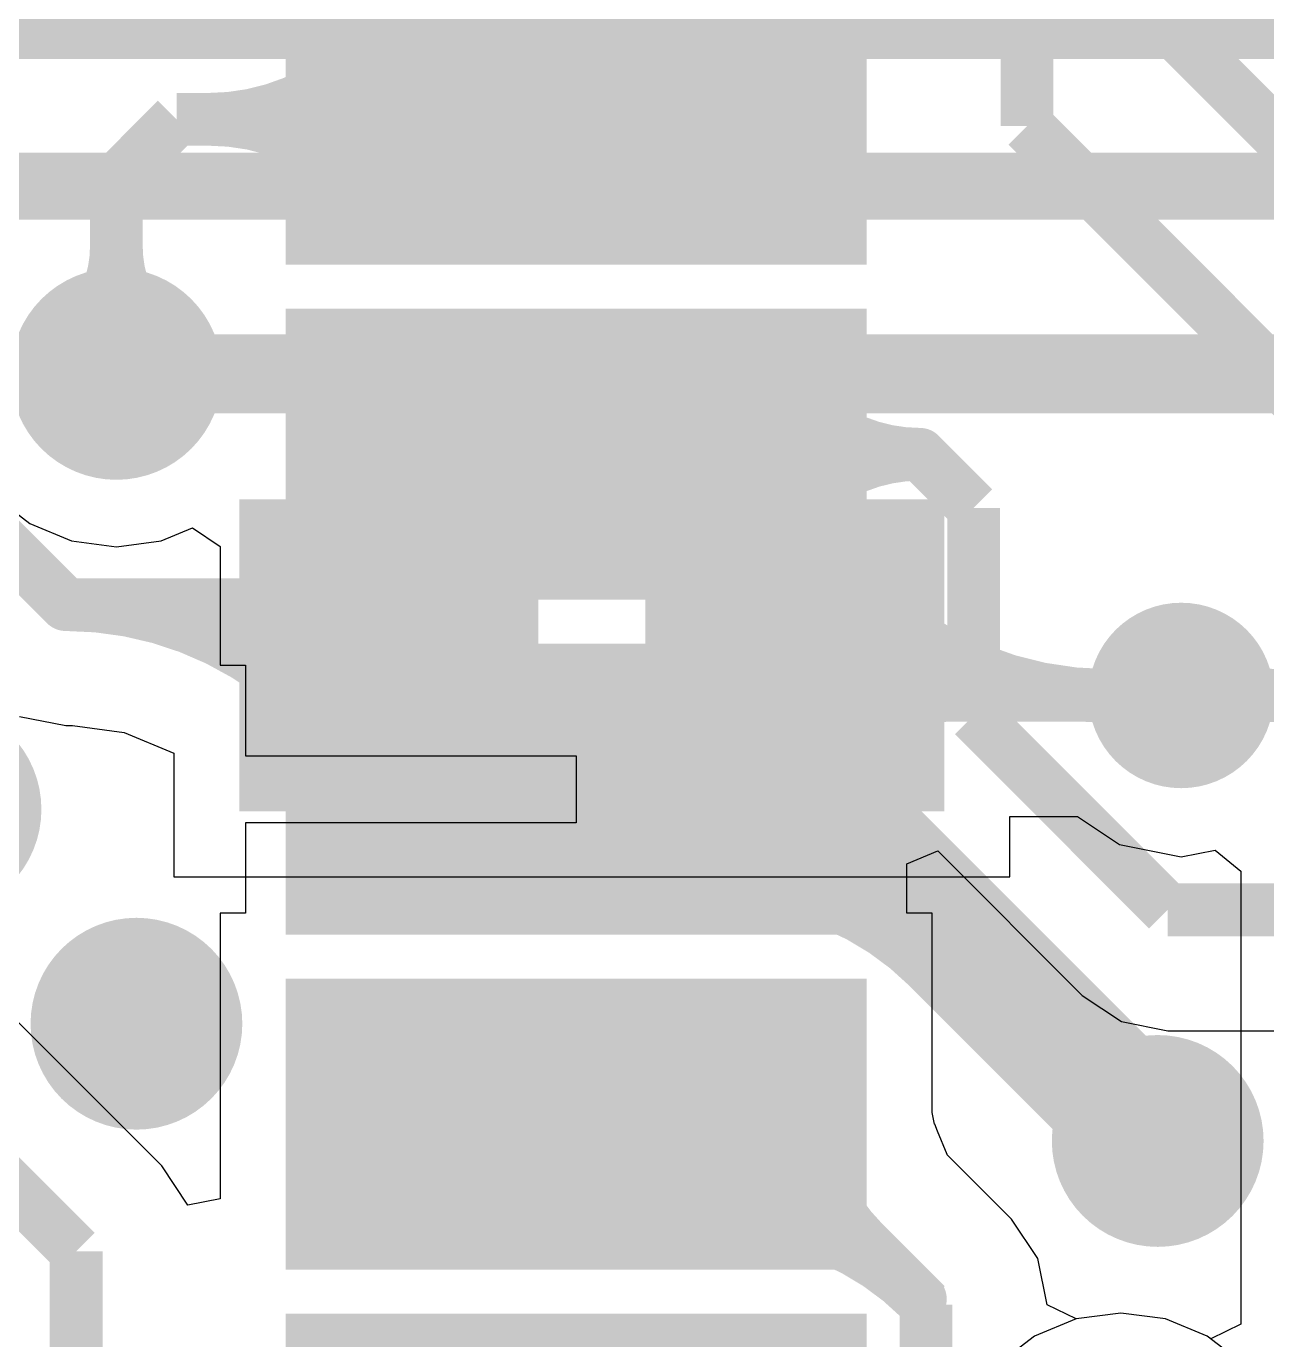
# Model space of a CAD drawing. Extents: x 56.2 to 141.8, y 48 to 96.4.
# Drawn here: x 106.465 to 111.17, y 71.954 to 76.934 of the extents above; entities that cross this region are included whole.
import ezdxf

# ---------------------------------------------------------------- set-up
doc = ezdxf.new("R2010")
doc.units = 0
doc.header["$MEASUREMENT"] = 0
for name, color, linetype in [('BOTTOMLAYER', 5, 'CONTINUOUS'), ('BOTTOMPASTE', 16, 'CONTINUOUS'), ('BOTTOMSOLDER', 6, 'CONTINUOUS'), ('MULTILAYER', 9, 'CONTINUOUS'), ('TOPLAYER', 1, 'CONTINUOUS'), ('TOPPASTE', 8, 'CONTINUOUS'), ('TOPSOLDER', 216, 'CONTINUOUS')]:
    doc.layers.add(name, color=color, linetype=linetype)

msp = doc.modelspace()

# ---------------------------------------------------------------- linework, layer by layer
at = {"layer": 'BOTTOMLAYER'}
for p, q in [((106.439421, 74.317108), (106.615001, 74.282183)), ((106.615001, 74.282183), (106.641252, 74.282183)), ((106.641252, 74.282183), (106.836815, 74.256438)), ((106.836815, 74.256438), (107.025402, 74.178323)), ((107.025402, 74.178323), (107.025402, 73.709002)), ((110.195403, 73.709002), (110.195403, 73.937785)), ((110.195403, 73.937785), (110.452296, 73.937785)), ((110.452296, 73.937785), (110.611491, 73.831412)), ((110.611491, 73.831412), (110.8456, 73.784846)), ((110.8456, 73.784846), (110.974231, 73.810431)), ((110.974231, 73.810431), (111.072404, 73.729863)), ((107.025402, 73.709002), (110.195403, 73.709002)), ((111.072404, 73.729863), (111.072404, 72.012833)), ((110.447315, 72.032668), (110.289198, 71.967171)), ((110.617, 72.055007), (110.447315, 72.032668)), ((110.786685, 72.032668), (110.617, 72.055007)), ((110.944802, 71.967171), (110.786685, 72.032668)), ((111.072404, 72.012833), (110.9585, 71.956661)), ((110.289198, 71.967171), (110.153417, 71.862983)), ((110.9585, 71.956661), (110.944802, 71.967171))]:
    msp.add_line(p, q, dxfattribs=at)
for points, const_width in [([(104.2924, 76.9366), (117.856, 76.9366)], 0.254), ([(103.9876, 76.327), (112.1664, 76.327)], 0.254), ([(106.807, 75.6158), (111.252, 75.6158)], 0.299999), ([(111.252, 75.6158), (111.5822, 75.2856)], 0.299999), ([(105.802072, 75.553928), (106.615001, 74.740999)], 0.2), ([(106.615001, 74.740999), (108.0008, 74.740999)], 0.2), ([(109.405804, 74.3966), (110.8456, 74.3966)], 0.2)]:
    msp.add_lwpolyline(points, dxfattribs=dict(at, const_width=const_width))
for points, const_width in [([(106.657, 75.6158, 1), (106.957, 75.6158, 1)], 0.299999), ([(106.838067, 75.721865, 1), (106.988064, 75.721865, 1)], 0.15), ([(106.838067, 75.721865, 1), (106.988064, 75.721865, 1)], 0.15), ([(106.838067, 75.721865, 1), (106.988064, 75.721865, 1)], 0.15), ([(106.838067, 75.721865, 1), (106.988064, 75.721865, 1)], 0.15), ([(106.838067, 75.721865, 1), (106.988064, 75.721865, 1)], 0.15), ([(106.838067, 75.721865, 1), (106.988064, 75.721865, 1)], 0.15), ([(106.838067, 75.721865, 1), (106.988064, 75.721865, 1)], 0.15), ([(106.838067, 75.721865, 1), (106.988064, 75.721865, 1)], 0.15), ([(106.838067, 75.721865, 1), (106.988064, 75.721865, 1)], 0.15), ([(106.838067, 75.721865, 1), (106.988064, 75.721865, 1)], 0.15), ([(106.838067, 75.721865, 1), (106.988064, 75.721865, 1)], 0.15), ([(106.838067, 75.721865, 1), (106.988064, 75.721865, 1)], 0.15), ([(106.838067, 75.721865, 1), (106.988064, 75.721865, 1)], 0.15), ([(106.838067, 75.721865, 1), (106.988064, 75.721865, 1)], 0.15), ([(107.094132, 75.6158, 1), (107.244129, 75.6158, 1)], 0.15), ([(107.094132, 75.6158, 1), (107.244129, 75.6158, 1)], 0.15), ([(107.094132, 75.6158, 1), (107.244129, 75.6158, 1)], 0.15), ([(107.094132, 75.6158, 1), (107.244129, 75.6158, 1)], 0.15), ([(107.094132, 75.6158, 1), (107.244129, 75.6158, 1)], 0.15), ([(107.094132, 75.6158, 1), (107.244129, 75.6158, 1)], 0.15), ([(107.094132, 75.6158, 1), (107.244129, 75.6158, 1)], 0.15), ([(107.094132, 75.6158, 1), (107.244129, 75.6158, 1)], 0.15), ([(107.094132, 75.6158, 1), (107.244129, 75.6158, 1)], 0.15), ([(107.094132, 75.6158, 1), (107.244129, 75.6158, 1)], 0.15), ([(107.094132, 75.6158, 1), (107.244129, 75.6158, 1)], 0.15), ([(107.094132, 75.6158, 1), (107.244129, 75.6158, 1)], 0.15), ([(107.094132, 75.6158, 1), (107.244129, 75.6158, 1)], 0.15), ([(107.094132, 75.6158, 1), (107.244129, 75.6158, 1)], 0.15), ([(107.094132, 75.6158, 1), (107.244129, 75.6158, 1)], 0.15), ([(107.094132, 75.6158, 1), (107.244129, 75.6158, 1)], 0.15), ([(107.094132, 75.6158, 1), (107.244129, 75.6158, 1)], 0.15), ([(107.094132, 75.6158, 1), (107.244129, 75.6158, 1)], 0.15), ([(107.094132, 75.6158, 1), (107.244129, 75.6158, 1)], 0.15), ([(107.094132, 75.6158, 1), (107.244129, 75.6158, 1)], 0.15), ([(107.094132, 75.6158, 1), (107.244129, 75.6158, 1)], 0.15), ([(107.094132, 75.6158, 1), (107.244129, 75.6158, 1)], 0.15), ([(107.094132, 75.6158, 1), (107.244129, 75.6158, 1)], 0.15), ([(107.094132, 75.6158, 1), (107.244129, 75.6158, 1)], 0.15), ([(107.094132, 75.6158, 1), (107.244129, 75.6158, 1)], 0.15), ([(107.094132, 75.6158, 1), (107.244129, 75.6158, 1)], 0.15), ([(107.094132, 75.6158, 1), (107.244129, 75.6158, 1)], 0.15), ([(107.094132, 75.6158, 1), (107.244129, 75.6158, 1)], 0.15), ([(106.838067, 75.509735, 1), (106.988064, 75.509735, 1)], 0.15), ([(106.838067, 75.509735, 1), (106.988064, 75.509735, 1)], 0.15), ([(106.838067, 75.509735, 1), (106.988064, 75.509735, 1)], 0.15), ([(106.838067, 75.509735, 1), (106.988064, 75.509735, 1)], 0.15), ([(106.838067, 75.509735, 1), (106.988064, 75.509735, 1)], 0.15), ([(106.838067, 75.509735, 1), (106.988064, 75.509735, 1)], 0.15), ([(106.838067, 75.509735, 1), (106.988064, 75.509735, 1)], 0.15), ([(106.838067, 75.509735, 1), (106.988064, 75.509735, 1)], 0.15), ([(106.838067, 75.509735, 1), (106.988064, 75.509735, 1)], 0.15), ([(106.838067, 75.509735, 1), (106.988064, 75.509735, 1)], 0.15), ([(106.838067, 75.509735, 1), (106.988064, 75.509735, 1)], 0.15), ([(106.838067, 75.509735, 1), (106.988064, 75.509735, 1)], 0.15), ([(106.838067, 75.509735, 1), (106.988064, 75.509735, 1)], 0.15), ([(106.838067, 75.509735, 1), (106.988064, 75.509735, 1)], 0.15), ([(107.532307, 74.832093, 1), (107.632307, 74.832093, 1)], 0.1), ([(107.532307, 74.832093, 1), (107.632307, 74.832093, 1)], 0.1), ([(109.588498, 74.782096, 1), (109.688498, 74.782096, 1)], 0.1), ([(109.588498, 74.782096, 1), (109.688498, 74.782096, 1)], 0.1), ([(106.56507, 74.740999, 1), (106.66507, 74.740999, 1)], 0.1), ([(107.025722, 74.740999, 1), (107.125722, 74.740999, 1)], 0.1), ([(107.050423, 74.740999, 1), (107.150423, 74.740999, 1)], 0.1), ([(107.312386, 74.740999, 1), (107.412386, 74.740999, 1)], 0.1), ([(107.312386, 74.740999, 1), (107.412386, 74.740999, 1)], 0.1), ([(109.447076, 74.640674, 1), (109.547076, 74.640674, 1)], 0.1), ([(109.447076, 74.640674, 1), (109.547076, 74.640674, 1)], 0.1), ([(110.720602, 74.3966, 1), (110.970598, 74.3966, 1)], 0.249999), ([(110.689535, 74.502665, 1), (110.789535, 74.502665, 1)], 0.1), ([(110.689535, 74.502665, 1), (110.789535, 74.502665, 1)], 0.1), ([(107.667151, 74.464296, 1), (107.76715, 74.464296, 1)], 0.1), ([(107.669851, 74.461337, 1), (107.76985, 74.461337, 1)], 0.1), ([(109.904019, 74.3966, 1), (110.004019, 74.3966, 1)], 0.1), ([(109.904019, 74.3966, 1), (110.004019, 74.3966, 1)], 0.1), ([(110.036326, 74.3966, 1), (110.136325, 74.3966, 1)], 0.1), ([(110.036326, 74.3966, 1), (110.136325, 74.3966, 1)], 0.1), ([(110.43347, 74.3966, 1), (110.53347, 74.3966, 1)], 0.1), ([(110.43347, 74.3966, 1), (110.53347, 74.3966, 1)], 0.1), ([(110.43347, 74.3966, 1), (110.53347, 74.3966, 1)], 0.1), ([(110.43347, 74.3966, 1), (110.53347, 74.3966, 1)], 0.1), ([(110.519167, 74.3966, 1), (110.619167, 74.3966, 1)], 0.1), ([(110.519167, 74.3966, 1), (110.619167, 74.3966, 1)], 0.1), ([(107.523725, 74.324779, 1), (107.623724, 74.324779, 1)], 0.1), ([(109.588498, 74.265907, 1), (109.688498, 74.265907, 1)], 0.1), ([(109.588498, 74.265907, 1), (109.688498, 74.265907, 1)], 0.1), ([(110.689535, 74.290535, 1), (110.789535, 74.290535, 1)], 0.1), ([(110.689535, 74.290535, 1), (110.789535, 74.290535, 1)], 0.1), ([(106.7332, 73.152, 1), (107.0332, 73.152, 1)], 0.299999), ([(110.6067, 72.7075, 1), (110.9067, 72.7075, 1)], 0.299999)]:
    msp.add_lwpolyline(points, format="xyb", close=True, dxfattribs=dict(at, const_width=const_width))
for points, const_width in [([(107.16913, 75.6158, -0.198912), (106.913065, 75.721865)], 0.299999), ([(107.16913, 75.6158, -0.198912), (106.913065, 75.721865)], 0.299999), ([(107.16913, 75.6158, -0.198912), (106.913065, 75.721865)], 0.299999), ([(107.16913, 75.6158, -0.198912), (106.913065, 75.721865)], 0.299999), ([(107.16913, 75.6158, -0.198912), (106.913065, 75.721865)], 0.299999), ([(107.16913, 75.6158, -0.198912), (106.913065, 75.721865)], 0.299999), ([(107.16913, 75.6158, -0.198912), (106.913065, 75.721865)], 0.299999), ([(107.16913, 75.6158, -0.198912), (106.913065, 75.721865)], 0.299999), ([(107.16913, 75.6158, -0.198912), (106.913065, 75.721865)], 0.299999), ([(107.16913, 75.6158, -0.198912), (106.913065, 75.721865)], 0.299999), ([(107.16913, 75.6158, -0.198912), (106.913065, 75.721865)], 0.299999), ([(107.16913, 75.6158, -0.198912), (106.913065, 75.721865)], 0.299999), ([(107.16913, 75.6158, -0.198912), (106.913065, 75.721865)], 0.299999), ([(107.16913, 75.6158, -0.198912), (106.913065, 75.721865)], 0.299999), ([(106.913065, 75.509735, -0.198912), (107.16913, 75.6158)], 0.299999), ([(106.913065, 75.509735, -0.198912), (107.16913, 75.6158)], 0.299999), ([(106.913065, 75.509735, -0.198912), (107.16913, 75.6158)], 0.299999), ([(106.913065, 75.509735, -0.198912), (107.16913, 75.6158)], 0.299999), ([(106.913065, 75.509735, -0.198912), (107.16913, 75.6158)], 0.299999), ([(106.913065, 75.509735, -0.198912), (107.16913, 75.6158)], 0.299999), ([(106.913065, 75.509735, -0.198912), (107.16913, 75.6158)], 0.299999), ([(106.913065, 75.509735, -0.198912), (107.16913, 75.6158)], 0.299999), ([(106.913065, 75.509735, -0.198912), (107.16913, 75.6158)], 0.299999), ([(106.913065, 75.509735, -0.198912), (107.16913, 75.6158)], 0.299999), ([(106.913065, 75.509735, -0.198912), (107.16913, 75.6158)], 0.299999), ([(106.913065, 75.509735, -0.198912), (107.16913, 75.6158)], 0.299999), ([(106.913065, 75.509735, -0.198912), (107.16913, 75.6158)], 0.299999), ([(106.913065, 75.509735, -0.198912), (107.16913, 75.6158)], 0.299999), ([(107.582307, 74.832093, -0.198912), (107.362386, 74.740999)], 0.2), ([(107.582307, 74.832093, -0.198912), (107.362386, 74.740999)], 0.2), ([(110.569167, 74.3966, -0.198912), (109.638498, 74.782096)], 0.2), ([(110.569167, 74.3966, -0.198912), (109.638498, 74.782096)], 0.2), ([(106.61507, 74.740999, -0.207718), (107.573724, 74.324779)], 0.2), ([(107.075722, 74.740999, -0.207718), (107.719851, 74.461337)], 0.2), ([(107.100423, 74.740999, -0.214053), (107.717151, 74.464296)], 0.2), ([(110.086325, 74.3966, -0.198912), (109.497076, 74.640674)], 0.2), ([(110.086325, 74.3966, -0.198912), (109.497076, 74.640674)], 0.2), ([(110.739535, 74.502665, -0.198912), (110.48347, 74.3966)], 0.2), ([(110.739535, 74.502665, -0.198912), (110.48347, 74.3966)], 0.2), ([(109.638498, 74.265907, -0.198912), (109.954019, 74.3966)], 0.2), ([(109.638498, 74.265907, -0.198912), (109.954019, 74.3966)], 0.2), ([(110.48347, 74.3966, -0.198912), (110.739535, 74.290535)], 0.2), ([(110.48347, 74.3966, -0.198912), (110.739535, 74.290535)], 0.2)]:
    msp.add_lwpolyline(points, format="xyb", dxfattribs=dict(at, const_width=const_width))
for points in [[(107.375401, 74.059001), (108.305402, 74.059001), (107.375401, 75.038999), (108.305402, 75.038999)], [(108.915403, 74.059001), (109.845404, 74.059001), (108.915403, 75.038999), (109.845404, 75.038999)]]:
    msp.add_solid(points, dxfattribs=at)
at = {"layer": 'BOTTOMPASTE'}
for points in [[(107.375401, 74.059001), (108.305402, 74.059001), (107.375401, 75.038999), (108.305402, 75.038999)], [(108.915403, 74.059001), (109.845404, 74.059001), (108.915403, 75.038999), (109.845404, 75.038999)]]:
    msp.add_solid(points, dxfattribs=at)
at = {"layer": 'BOTTOMSOLDER'}
for points, const_width in [([(106.6062, 75.6158, 1), (107.0078, 75.6158, 1)], 0.401599), ([(110.669802, 74.3966, 1), (111.021398, 74.3966, 1)], 0.351599), ([(105.9204, 73.9648, 1), (106.322, 73.9648, 1)], 0.401599), ([(106.6824, 73.152, 1), (107.084, 73.152, 1)], 0.401599), ([(110.5559, 72.7075, 1), (110.9575, 72.7075, 1)], 0.401599)]:
    msp.add_lwpolyline(points, format="xyb", close=True, dxfattribs=dict(at, const_width=const_width))
for points in [[(107.273801, 73.957401), (108.407002, 73.957401), (107.273801, 75.140599), (108.407002, 75.140599)], [(108.813803, 73.957401), (109.947004, 73.957401), (108.813803, 75.140599), (109.947004, 75.140599)]]:
    msp.add_solid(points, dxfattribs=at)
at = {"layer": 'MULTILAYER'}
for points, const_width in [([(106.657, 75.6158, 1), (106.957, 75.6158, 1)], 0.299999), ([(110.720602, 74.3966, 1), (110.970598, 74.3966, 1)], 0.249999), ([(106.7332, 73.152, 1), (107.0332, 73.152, 1)], 0.299999), ([(110.6067, 72.7075, 1), (110.9067, 72.7075, 1)], 0.299999)]:
    msp.add_lwpolyline(points, format="xyb", close=True, dxfattribs=dict(at, const_width=const_width))
at = {"layer": 'TOPLAYER'}
for p, q in [((106.343417, 75.152217), (106.479198, 75.048029)), ((106.479198, 75.048029), (106.637315, 74.982532)), ((106.976685, 74.982532), (107.095623, 75.031798)), ((107.095623, 75.031798), (107.201221, 74.961242)), ((106.637315, 74.982532), (106.807, 74.960193)), ((106.807, 74.960193), (106.976685, 74.982532)), ((107.201221, 74.961242), (107.201221, 74.510964)), ((106.979032, 72.612832), (105.030615, 74.561248)), ((107.201221, 74.510964), (107.29722, 74.510964)), ((107.29722, 74.510964), (107.29722, 74.168)), ((107.29722, 74.168), (108.551218, 74.168)), ((108.551218, 74.168), (108.551218, 73.914)), ((108.551218, 73.914), (107.29722, 73.914)), ((107.29722, 73.914), (107.29722, 73.570986)), ((109.805216, 73.758585), (109.922549, 73.807188)), ((109.922549, 73.807188), (110.470368, 73.259368)), ((109.805216, 73.570986), (109.805216, 73.758585)), ((107.29722, 73.570986), (107.201221, 73.570986)), ((107.201221, 73.570986), (107.201221, 72.488397)), ((109.901215, 73.570986), (109.805216, 73.570986)), ((109.901215, 72.815348), (109.901215, 73.570986)), ((110.470368, 73.259368), (110.619217, 73.15991)), ((110.619217, 73.15991), (110.7948, 73.124985)), ((110.7948, 73.124985), (111.819794, 73.124985)), ((109.910032, 72.77103), (109.901215, 72.815348)), ((109.910799, 72.77103), (109.910032, 72.77103)), ((109.910801, 72.77103), (109.910799, 72.77103)), ((109.910799, 72.77103), (109.910799, 72.77103)), ((109.910799, 72.77103), (109.910799, 72.77103)), ((109.921932, 72.744152), (109.910801, 72.77103)), ((109.95834, 72.656258), (109.921932, 72.744152)), ((107.07849, 72.463985), (106.979032, 72.612832)), ((109.958335, 72.655176), (109.958337, 72.656256)), ((110.180912, 72.432601), (109.958335, 72.655176)), ((109.958337, 72.656256), (109.95834, 72.656258)), ((107.201221, 72.488397), (107.07849, 72.463985)), ((110.180918, 72.432593), (110.180912, 72.432601)), ((110.180912, 72.432601), (110.180912, 72.432601)), ((110.202647, 72.410864), (110.180918, 72.432593)), ((110.302106, 72.262014), (110.202647, 72.410864)), ((110.337031, 72.086437), (110.302106, 72.262014)), ((110.337034, 72.086434), (110.337031, 72.086437)), ((110.337031, 72.086432), (110.337031, 72.086434)), ((110.337031, 72.086434), (110.337034, 72.086434)), ((110.447318, 72.032668), (110.337031, 72.086432)), ((110.337031, 72.086432), (110.337031, 72.086432)), ((110.617, 72.055007), (110.447318, 72.032668)), ((110.786685, 72.032668), (110.617, 72.055007)), ((110.944802, 71.967171), (110.786685, 72.032668)), ((111.020357, 71.909196), (110.944802, 71.967171))]:
    msp.add_line(p, q, dxfattribs=at)
for points, const_width in [([(110.7186, 77.0128), (110.7186, 82.4992)], 0.2), ([(110.2614, 76.5556), (110.2614, 81.3562)], 0.2), ([(110.7186, 77.0128), (112.395, 75.3364)], 0.2), ([(106.807, 76.3524), (107.0356, 76.581)], 0.2), ([(107.0356, 76.581), (108.551218, 76.581)], 0.2), ([(110.2614, 76.5556), (111.9378, 74.8792)], 0.2), ([(106.807, 75.6158), (106.807, 76.3524)], 0.2), ([(108.551218, 75.311), (109.855, 75.311)], 0.2), ([(109.855, 75.311), (110.0582, 75.1078)], 0.2), ([(110.0582, 74.3204), (110.0582, 75.1078)], 0.2), ([(104.5718, 74.3712), (106.6546, 72.2884)], 0.2), ([(110.8456, 74.3966), (120.8532, 74.3966)], 0.2), ([(110.0582, 74.3204), (110.7948, 73.5838)], 0.2), ([(108.551218, 74.041), (109.4232, 74.041)], 0.499999), ([(109.4232, 74.041), (110.7567, 72.7075)], 0.499999), ([(110.7948, 73.5838), (120.8024, 73.5838)], 0.2), ([(108.077, 72.771), (109.193647, 72.771)], 0.2), ([(109.193647, 72.771), (109.878216, 72.086432)], 0.2), ([(106.6546, 66.8528), (106.6546, 72.2884)], 0.2), ([(109.878216, 67.921784), (109.878216, 72.086432)], 0.2)]:
    msp.add_lwpolyline(points, dxfattribs=dict(at, const_width=const_width))
for points, const_width in [([(107.753737, 76.82847, -0.198912), (107.156291, 76.581)], 0.2), ([(107.753737, 76.82847, -0.198912), (107.156291, 76.581)], 0.2), ([(107.753737, 76.82847, -0.198912), (107.156291, 76.581)], 0.2), ([(107.753737, 76.82847, -0.198912), (107.156291, 76.581)], 0.2), ([(107.753737, 76.82847, -0.198912), (107.156291, 76.581)], 0.2), ([(107.753737, 76.82847, -0.198912), (107.156291, 76.581)], 0.2), ([(107.753737, 76.82847, -0.198912), (107.156291, 76.581)], 0.2), ([(107.753737, 76.82847, -0.198912), (107.156291, 76.581)], 0.2), ([(107.753737, 76.82847, -0.198912), (107.156291, 76.581)], 0.2), ([(107.753737, 76.82847, -0.198912), (107.156291, 76.581)], 0.2), ([(107.753737, 76.82847, -0.198912), (107.156291, 76.581)], 0.2), ([(107.753737, 76.82847, -0.198912), (107.156291, 76.581)], 0.2), ([(107.753737, 76.82847, -0.198912), (107.156291, 76.581)], 0.2), ([(107.753737, 76.82847, -0.198912), (107.156291, 76.581)], 0.2), ([(107.156166, 76.581, -0.198912), (107.753737, 76.33348)], 0.2), ([(107.156166, 76.581, -0.198912), (107.753737, 76.33348)], 0.2), ([(107.156166, 76.581, -0.198912), (107.753737, 76.33348)], 0.2), ([(107.156166, 76.581, -0.198912), (107.753737, 76.33348)], 0.2), ([(107.156166, 76.581, -0.198912), (107.753737, 76.33348)], 0.2), ([(107.156166, 76.581, -0.198912), (107.753737, 76.33348)], 0.2), ([(107.156166, 76.581, -0.198912), (107.753737, 76.33348)], 0.2), ([(107.156166, 76.581, -0.198912), (107.753737, 76.33348)], 0.2), ([(107.156166, 76.581, -0.198912), (107.753737, 76.33348)], 0.2), ([(107.156166, 76.581, -0.198912), (107.753737, 76.33348)], 0.2), ([(107.156166, 76.581, -0.198912), (107.753737, 76.33348)], 0.2), ([(107.156166, 76.581, -0.198912), (107.753737, 76.33348)], 0.2), ([(107.156166, 76.581, -0.198912), (107.753737, 76.33348)], 0.2), ([(107.156166, 76.581, -0.198912), (107.753737, 76.33348)], 0.2), ([(106.807, 76.098641, -0.198912), (106.665578, 75.757222)], 0.2), ([(106.807, 76.098641, -0.198912), (106.665578, 75.757222)], 0.2), ([(106.807, 76.098641, -0.198912), (106.665578, 75.757222)], 0.2), ([(106.807, 76.098641, -0.198912), (106.665578, 75.757222)], 0.2), ([(106.807, 76.098641, -0.198912), (106.665578, 75.757222)], 0.2), ([(106.807, 76.098641, -0.198912), (106.665578, 75.757222)], 0.2), ([(106.807, 76.098641, -0.198912), (106.665578, 75.757222)], 0.2), ([(106.807, 76.098641, -0.198912), (106.665578, 75.757222)], 0.2), ([(106.807, 76.098641, -0.198912), (106.665578, 75.757222)], 0.2), ([(106.807, 76.098641, -0.198912), (106.665578, 75.757222)], 0.2), ([(106.807, 76.098641, -0.198912), (106.665578, 75.757222)], 0.2), ([(106.807, 76.098641, -0.198912), (106.665578, 75.757222)], 0.2), ([(106.807, 76.098641, -0.198912), (106.665578, 75.757222)], 0.2), ([(106.807, 76.098641, -0.198912), (106.665578, 75.757222)], 0.2), ([(106.948422, 75.757222, -0.198912), (106.807, 76.098641)], 0.2), ([(106.948422, 75.757222, -0.198912), (106.807, 76.098641)], 0.2), ([(106.948422, 75.757222, -0.198912), (106.807, 76.098641)], 0.2), ([(106.948422, 75.757222, -0.198912), (106.807, 76.098641)], 0.2), ([(106.948422, 75.757222, -0.198912), (106.807, 76.098641)], 0.2), ([(106.948422, 75.757222, -0.198912), (106.807, 76.098641)], 0.2), ([(106.948422, 75.757222, -0.198912), (106.807, 76.098641)], 0.2), ([(106.948422, 75.757222, -0.198912), (106.807, 76.098641)], 0.2), ([(106.948422, 75.757222, -0.198912), (106.807, 76.098641)], 0.2), ([(106.948422, 75.757222, -0.198912), (106.807, 76.098641)], 0.2), ([(106.948422, 75.757222, -0.198912), (106.807, 76.098641)], 0.2), ([(106.948422, 75.757222, -0.198912), (106.807, 76.098641)], 0.2), ([(106.948422, 75.757222, -0.198912), (106.807, 76.098641)], 0.2), ([(106.948422, 75.757222, -0.198912), (106.807, 76.098641)], 0.2), ([(109.85497, 75.311, -0.220866), (109.368618, 75.536854)], 0.2), ([(109.85497, 75.311, -0.220866), (109.368618, 75.536854)], 0.2), ([(109.85497, 75.311, -0.220866), (109.368618, 75.536854)], 0.2), ([(109.85497, 75.311, -0.220866), (109.368618, 75.536854)], 0.2), ([(109.85497, 75.311, -0.220866), (109.368618, 75.536854)], 0.2), ([(109.85497, 75.311, -0.220866), (109.368618, 75.536854)], 0.2), ([(109.85497, 75.311, -0.220866), (109.368618, 75.536854)], 0.2), ([(109.85497, 75.311, -0.220866), (109.368618, 75.536854)], 0.2), ([(109.85497, 75.311, -0.220866), (109.368618, 75.536854)], 0.2), ([(109.85497, 75.311, -0.220866), (109.368618, 75.536854)], 0.2), ([(109.85497, 75.311, -0.220866), (109.368618, 75.536854)], 0.2), ([(109.368593, 75.085169, -0.220839), (109.854962, 75.311)], 0.2), ([(109.368593, 75.085169, -0.220839), (109.854962, 75.311)], 0.2), ([(109.368593, 75.085169, -0.220839), (109.854962, 75.311)], 0.2), ([(109.368593, 75.085169, -0.220839), (109.854962, 75.311)], 0.2), ([(109.368593, 75.085169, -0.220839), (109.854962, 75.311)], 0.2), ([(109.368593, 75.085169, -0.220839), (109.854962, 75.311)], 0.2), ([(109.368593, 75.085169, -0.220839), (109.854962, 75.311)], 0.2), ([(109.368593, 75.085169, -0.220839), (109.854962, 75.311)], 0.2), ([(109.368593, 75.085169, -0.220839), (109.854962, 75.311)], 0.2), ([(109.368593, 75.085169, -0.220839), (109.854962, 75.311)], 0.2), ([(109.368593, 75.085169, -0.220839), (109.854962, 75.311)], 0.2), ([(111.20773, 74.3966, -0.198912), (110.951665, 74.502665)], 0.2), ([(111.20773, 74.3966, -0.198912), (110.951665, 74.502665)], 0.2), ([(110.951665, 74.290535, -0.198912), (111.20773, 74.3966)], 0.2), ([(110.951665, 74.290535, -0.198912), (111.20773, 74.3966)], 0.2), ([(109.101204, 73.841013, -0.198912), (109.992284, 73.471916)], 0.499999), ([(109.101204, 73.841013, -0.198912), (109.992284, 73.471916)], 0.499999), ([(109.633362, 72.331285, -0.198912), (109.451216, 72.771025)], 0.2), ([(109.633362, 72.331285, -0.198912), (109.451216, 72.771025)], 0.2), ([(109.633362, 72.331285, -0.198912), (109.451216, 72.771025)], 0.2), ([(109.633362, 72.331285, -0.198912), (109.451216, 72.771025)], 0.2), ([(109.633362, 72.331285, -0.198912), (109.451216, 72.771025)], 0.2), ([(109.101204, 72.621013, -0.198912), (109.515059, 72.449588)], 0.2), ([(109.101204, 72.621013, -0.198912), (109.515059, 72.449588)], 0.2), ([(109.101204, 72.621013, -0.198912), (109.515059, 72.449588)], 0.2), ([(109.101204, 72.621013, -0.198912), (109.515059, 72.449588)], 0.2), ([(109.101204, 72.621013, -0.198912), (109.515059, 72.449588)], 0.2), ([(109.101204, 72.421013, -0.198912), (109.856481, 72.108169)], 0.2), ([(109.101204, 72.421013, -0.198912), (109.856481, 72.108169)], 0.2), ([(109.101204, 72.421013, -0.198912), (109.856481, 72.108169)], 0.2), ([(109.101204, 72.421013, -0.198912), (109.856481, 72.108169)], 0.2), ([(109.101204, 72.421013, -0.198912), (109.856481, 72.108169)], 0.2)]:
    msp.add_lwpolyline(points, format="xyb", dxfattribs=dict(at, const_width=const_width))
for points, const_width in [([(107.703737, 76.82847, 1), (107.803737, 76.82847, 1)], 0.1), ([(107.703737, 76.82847, 1), (107.803737, 76.82847, 1)], 0.1), ([(107.703737, 76.82847, 1), (107.803737, 76.82847, 1)], 0.1), ([(107.703737, 76.82847, 1), (107.803737, 76.82847, 1)], 0.1), ([(107.703737, 76.82847, 1), (107.803737, 76.82847, 1)], 0.1), ([(107.703737, 76.82847, 1), (107.803737, 76.82847, 1)], 0.1), ([(107.703737, 76.82847, 1), (107.803737, 76.82847, 1)], 0.1), ([(107.703737, 76.82847, 1), (107.803737, 76.82847, 1)], 0.1), ([(107.703737, 76.82847, 1), (107.803737, 76.82847, 1)], 0.1), ([(107.703737, 76.82847, 1), (107.803737, 76.82847, 1)], 0.1), ([(107.703737, 76.82847, 1), (107.803737, 76.82847, 1)], 0.1), ([(107.703737, 76.82847, 1), (107.803737, 76.82847, 1)], 0.1), ([(107.703737, 76.82847, 1), (107.803737, 76.82847, 1)], 0.1), ([(107.703737, 76.82847, 1), (107.803737, 76.82847, 1)], 0.1), ([(107.106166, 76.581, 1), (107.206166, 76.581, 1)], 0.1), ([(107.106166, 76.581, 1), (107.206166, 76.581, 1)], 0.1), ([(107.106166, 76.581, 1), (107.206166, 76.581, 1)], 0.1), ([(107.106166, 76.581, 1), (107.206166, 76.581, 1)], 0.1), ([(107.106166, 76.581, 1), (107.206166, 76.581, 1)], 0.1), ([(107.106166, 76.581, 1), (107.206166, 76.581, 1)], 0.1), ([(107.106166, 76.581, 1), (107.206166, 76.581, 1)], 0.1), ([(107.106166, 76.581, 1), (107.206166, 76.581, 1)], 0.1), ([(107.106166, 76.581, 1), (107.206166, 76.581, 1)], 0.1), ([(107.106166, 76.581, 1), (107.206166, 76.581, 1)], 0.1), ([(107.106166, 76.581, 1), (107.206166, 76.581, 1)], 0.1), ([(107.106166, 76.581, 1), (107.206166, 76.581, 1)], 0.1), ([(107.106166, 76.581, 1), (107.206166, 76.581, 1)], 0.1), ([(107.106166, 76.581, 1), (107.206166, 76.581, 1)], 0.1), ([(107.106291, 76.581, 1), (107.206291, 76.581, 1)], 0.1), ([(107.106291, 76.581, 1), (107.206291, 76.581, 1)], 0.1), ([(107.106291, 76.581, 1), (107.206291, 76.581, 1)], 0.1), ([(107.106291, 76.581, 1), (107.206291, 76.581, 1)], 0.1), ([(107.106291, 76.581, 1), (107.206291, 76.581, 1)], 0.1), ([(107.106291, 76.581, 1), (107.206291, 76.581, 1)], 0.1), ([(107.106291, 76.581, 1), (107.206291, 76.581, 1)], 0.1), ([(107.106291, 76.581, 1), (107.206291, 76.581, 1)], 0.1), ([(107.106291, 76.581, 1), (107.206291, 76.581, 1)], 0.1), ([(107.106291, 76.581, 1), (107.206291, 76.581, 1)], 0.1), ([(107.106291, 76.581, 1), (107.206291, 76.581, 1)], 0.1), ([(107.106291, 76.581, 1), (107.206291, 76.581, 1)], 0.1), ([(107.106291, 76.581, 1), (107.206291, 76.581, 1)], 0.1), ([(107.106291, 76.581, 1), (107.206291, 76.581, 1)], 0.1), ([(107.703737, 76.33348, 1), (107.803737, 76.33348, 1)], 0.1), ([(107.703737, 76.33348, 1), (107.803737, 76.33348, 1)], 0.1), ([(107.703737, 76.33348, 1), (107.803737, 76.33348, 1)], 0.1), ([(107.703737, 76.33348, 1), (107.803737, 76.33348, 1)], 0.1), ([(107.703737, 76.33348, 1), (107.803737, 76.33348, 1)], 0.1), ([(107.703737, 76.33348, 1), (107.803737, 76.33348, 1)], 0.1), ([(107.703737, 76.33348, 1), (107.803737, 76.33348, 1)], 0.1), ([(107.703737, 76.33348, 1), (107.803737, 76.33348, 1)], 0.1), ([(107.703737, 76.33348, 1), (107.803737, 76.33348, 1)], 0.1), ([(107.703737, 76.33348, 1), (107.803737, 76.33348, 1)], 0.1), ([(107.703737, 76.33348, 1), (107.803737, 76.33348, 1)], 0.1), ([(107.703737, 76.33348, 1), (107.803737, 76.33348, 1)], 0.1), ([(107.703737, 76.33348, 1), (107.803737, 76.33348, 1)], 0.1), ([(107.703737, 76.33348, 1), (107.803737, 76.33348, 1)], 0.1), ([(106.757, 76.098641, 1), (106.857, 76.098641, 1)], 0.1), ([(106.757, 76.098641, 1), (106.857, 76.098641, 1)], 0.1), ([(106.757, 76.098641, 1), (106.857, 76.098641, 1)], 0.1), ([(106.757, 76.098641, 1), (106.857, 76.098641, 1)], 0.1), ([(106.757, 76.098641, 1), (106.857, 76.098641, 1)], 0.1), ([(106.757, 76.098641, 1), (106.857, 76.098641, 1)], 0.1), ([(106.757, 76.098641, 1), (106.857, 76.098641, 1)], 0.1), ([(106.757, 76.098641, 1), (106.857, 76.098641, 1)], 0.1), ([(106.757, 76.098641, 1), (106.857, 76.098641, 1)], 0.1), ([(106.757, 76.098641, 1), (106.857, 76.098641, 1)], 0.1), ([(106.757, 76.098641, 1), (106.857, 76.098641, 1)], 0.1), ([(106.757, 76.098641, 1), (106.857, 76.098641, 1)], 0.1), ([(106.757, 76.098641, 1), (106.857, 76.098641, 1)], 0.1), ([(106.757, 76.098641, 1), (106.857, 76.098641, 1)], 0.1), ([(106.757, 76.098641, 1), (106.857, 76.098641, 1)], 0.1), ([(106.757, 76.098641, 1), (106.857, 76.098641, 1)], 0.1), ([(106.757, 76.098641, 1), (106.857, 76.098641, 1)], 0.1), ([(106.757, 76.098641, 1), (106.857, 76.098641, 1)], 0.1), ([(106.757, 76.098641, 1), (106.857, 76.098641, 1)], 0.1), ([(106.757, 76.098641, 1), (106.857, 76.098641, 1)], 0.1), ([(106.757, 76.098641, 1), (106.857, 76.098641, 1)], 0.1), ([(106.757, 76.098641, 1), (106.857, 76.098641, 1)], 0.1), ([(106.757, 76.098641, 1), (106.857, 76.098641, 1)], 0.1), ([(106.757, 76.098641, 1), (106.857, 76.098641, 1)], 0.1), ([(106.757, 76.098641, 1), (106.857, 76.098641, 1)], 0.1), ([(106.757, 76.098641, 1), (106.857, 76.098641, 1)], 0.1), ([(106.757, 76.098641, 1), (106.857, 76.098641, 1)], 0.1), ([(106.757, 76.098641, 1), (106.857, 76.098641, 1)], 0.1), ([(106.657, 75.6158, 1), (106.957, 75.6158, 1)], 0.299999), ([(106.615578, 75.757222, 1), (106.715578, 75.757222, 1)], 0.1), ([(106.615578, 75.757222, 1), (106.715578, 75.757222, 1)], 0.1), ([(106.615578, 75.757222, 1), (106.715578, 75.757222, 1)], 0.1), ([(106.615578, 75.757222, 1), (106.715578, 75.757222, 1)], 0.1), ([(106.615578, 75.757222, 1), (106.715578, 75.757222, 1)], 0.1), ([(106.615578, 75.757222, 1), (106.715578, 75.757222, 1)], 0.1), ([(106.615578, 75.757222, 1), (106.715578, 75.757222, 1)], 0.1), ([(106.615578, 75.757222, 1), (106.715578, 75.757222, 1)], 0.1), ([(106.615578, 75.757222, 1), (106.715578, 75.757222, 1)], 0.1), ([(106.615578, 75.757222, 1), (106.715578, 75.757222, 1)], 0.1), ([(106.615578, 75.757222, 1), (106.715578, 75.757222, 1)], 0.1), ([(106.615578, 75.757222, 1), (106.715578, 75.757222, 1)], 0.1), ([(106.615578, 75.757222, 1), (106.715578, 75.757222, 1)], 0.1), ([(106.615578, 75.757222, 1), (106.715578, 75.757222, 1)], 0.1), ([(106.898422, 75.757222, 1), (106.998422, 75.757222, 1)], 0.1), ([(106.898422, 75.757222, 1), (106.998422, 75.757222, 1)], 0.1), ([(106.898422, 75.757222, 1), (106.998422, 75.757222, 1)], 0.1), ([(106.898422, 75.757222, 1), (106.998422, 75.757222, 1)], 0.1), ([(106.898422, 75.757222, 1), (106.998422, 75.757222, 1)], 0.1), ([(106.898422, 75.757222, 1), (106.998422, 75.757222, 1)], 0.1), ([(106.898422, 75.757222, 1), (106.998422, 75.757222, 1)], 0.1), ([(106.898422, 75.757222, 1), (106.998422, 75.757222, 1)], 0.1), ([(106.898422, 75.757222, 1), (106.998422, 75.757222, 1)], 0.1), ([(106.898422, 75.757222, 1), (106.998422, 75.757222, 1)], 0.1), ([(106.898422, 75.757222, 1), (106.998422, 75.757222, 1)], 0.1), ([(106.898422, 75.757222, 1), (106.998422, 75.757222, 1)], 0.1), ([(106.898422, 75.757222, 1), (106.998422, 75.757222, 1)], 0.1), ([(106.898422, 75.757222, 1), (106.998422, 75.757222, 1)], 0.1), ([(109.318618, 75.536854, 1), (109.418618, 75.536854, 1)], 0.1), ([(109.318618, 75.536854, 1), (109.418618, 75.536854, 1)], 0.1), ([(109.318618, 75.536854, 1), (109.418618, 75.536854, 1)], 0.1), ([(109.318618, 75.536854, 1), (109.418618, 75.536854, 1)], 0.1), ([(109.318618, 75.536854, 1), (109.418618, 75.536854, 1)], 0.1), ([(109.318618, 75.536854, 1), (109.418618, 75.536854, 1)], 0.1), ([(109.318618, 75.536854, 1), (109.418618, 75.536854, 1)], 0.1), ([(109.318618, 75.536854, 1), (109.418618, 75.536854, 1)], 0.1), ([(109.318618, 75.536854, 1), (109.418618, 75.536854, 1)], 0.1), ([(109.318618, 75.536854, 1), (109.418618, 75.536854, 1)], 0.1), ([(109.318618, 75.536854, 1), (109.418618, 75.536854, 1)], 0.1), ([(109.804962, 75.311, 1), (109.904962, 75.311, 1)], 0.1), ([(109.804962, 75.311, 1), (109.904962, 75.311, 1)], 0.1), ([(109.804962, 75.311, 1), (109.904962, 75.311, 1)], 0.1), ([(109.804962, 75.311, 1), (109.904962, 75.311, 1)], 0.1), ([(109.804962, 75.311, 1), (109.904962, 75.311, 1)], 0.1), ([(109.804962, 75.311, 1), (109.904962, 75.311, 1)], 0.1), ([(109.804962, 75.311, 1), (109.904962, 75.311, 1)], 0.1), ([(109.804962, 75.311, 1), (109.904962, 75.311, 1)], 0.1), ([(109.804962, 75.311, 1), (109.904962, 75.311, 1)], 0.1), ([(109.804962, 75.311, 1), (109.904962, 75.311, 1)], 0.1), ([(109.804962, 75.311, 1), (109.904962, 75.311, 1)], 0.1), ([(109.80497, 75.311, 1), (109.904969, 75.311, 1)], 0.1), ([(109.80497, 75.311, 1), (109.904969, 75.311, 1)], 0.1), ([(109.80497, 75.311, 1), (109.904969, 75.311, 1)], 0.1), ([(109.80497, 75.311, 1), (109.904969, 75.311, 1)], 0.1), ([(109.80497, 75.311, 1), (109.904969, 75.311, 1)], 0.1), ([(109.80497, 75.311, 1), (109.904969, 75.311, 1)], 0.1), ([(109.80497, 75.311, 1), (109.904969, 75.311, 1)], 0.1), ([(109.80497, 75.311, 1), (109.904969, 75.311, 1)], 0.1), ([(109.80497, 75.311, 1), (109.904969, 75.311, 1)], 0.1), ([(109.80497, 75.311, 1), (109.904969, 75.311, 1)], 0.1), ([(109.80497, 75.311, 1), (109.904969, 75.311, 1)], 0.1), ([(109.318593, 75.085169, 1), (109.418592, 75.085169, 1)], 0.1), ([(109.318593, 75.085169, 1), (109.418592, 75.085169, 1)], 0.1), ([(109.318593, 75.085169, 1), (109.418592, 75.085169, 1)], 0.1), ([(109.318593, 75.085169, 1), (109.418592, 75.085169, 1)], 0.1), ([(109.318593, 75.085169, 1), (109.418592, 75.085169, 1)], 0.1), ([(109.318593, 75.085169, 1), (109.418592, 75.085169, 1)], 0.1), ([(109.318593, 75.085169, 1), (109.418592, 75.085169, 1)], 0.1), ([(109.318593, 75.085169, 1), (109.418592, 75.085169, 1)], 0.1), ([(109.318593, 75.085169, 1), (109.418592, 75.085169, 1)], 0.1), ([(109.318593, 75.085169, 1), (109.418592, 75.085169, 1)], 0.1), ([(109.318593, 75.085169, 1), (109.418592, 75.085169, 1)], 0.1), ([(110.720602, 74.3966, 1), (110.970598, 74.3966, 1)], 0.249999), ([(110.901665, 74.502665, 1), (111.001665, 74.502665, 1)], 0.1), ([(110.901665, 74.502665, 1), (111.001665, 74.502665, 1)], 0.1), ([(111.15773, 74.3966, 1), (111.25773, 74.3966, 1)], 0.1), ([(111.15773, 74.3966, 1), (111.25773, 74.3966, 1)], 0.1), ([(111.15773, 74.3966, 1), (111.25773, 74.3966, 1)], 0.1), ([(111.15773, 74.3966, 1), (111.25773, 74.3966, 1)], 0.1), ([(110.901665, 74.290535, 1), (111.001665, 74.290535, 1)], 0.1), ([(110.901665, 74.290535, 1), (111.001665, 74.290535, 1)], 0.1), ([(108.976206, 73.841013, 1), (109.226203, 73.841013, 1)], 0.249999), ([(108.976206, 73.841013, 1), (109.226203, 73.841013, 1)], 0.249999), ([(109.867286, 73.471916, 1), (110.117283, 73.471916, 1)], 0.249999), ([(109.867286, 73.471916, 1), (110.117283, 73.471916, 1)], 0.249999), ([(106.7332, 73.152, 1), (107.0332, 73.152, 1)], 0.299999), ([(110.6067, 72.7075, 1), (110.9067, 72.7075, 1)], 0.299999), ([(109.401216, 72.771025, 1), (109.501216, 72.771025, 1)], 0.1), ([(109.401216, 72.771025, 1), (109.501216, 72.771025, 1)], 0.1), ([(109.401216, 72.771025, 1), (109.501216, 72.771025, 1)], 0.1), ([(109.401216, 72.771025, 1), (109.501216, 72.771025, 1)], 0.1), ([(109.401216, 72.771025, 1), (109.501216, 72.771025, 1)], 0.1), ([(109.051204, 72.621013, 1), (109.151204, 72.621013, 1)], 0.1), ([(109.051204, 72.621013, 1), (109.151204, 72.621013, 1)], 0.1), ([(109.051204, 72.621013, 1), (109.151204, 72.621013, 1)], 0.1), ([(109.051204, 72.621013, 1), (109.151204, 72.621013, 1)], 0.1), ([(109.051204, 72.621013, 1), (109.151204, 72.621013, 1)], 0.1), ([(109.051204, 72.421013, 1), (109.151204, 72.421013, 1)], 0.1), ([(109.051204, 72.421013, 1), (109.151204, 72.421013, 1)], 0.1), ([(109.051204, 72.421013, 1), (109.151204, 72.421013, 1)], 0.1), ([(109.051204, 72.421013, 1), (109.151204, 72.421013, 1)], 0.1), ([(109.051204, 72.421013, 1), (109.151204, 72.421013, 1)], 0.1), ([(109.465059, 72.449588, 1), (109.565059, 72.449588, 1)], 0.1), ([(109.465059, 72.449588, 1), (109.565059, 72.449588, 1)], 0.1), ([(109.465059, 72.449588, 1), (109.565059, 72.449588, 1)], 0.1), ([(109.465059, 72.449588, 1), (109.565059, 72.449588, 1)], 0.1), ([(109.465059, 72.449588, 1), (109.565059, 72.449588, 1)], 0.1), ([(109.583362, 72.331285, 1), (109.683362, 72.331285, 1)], 0.1), ([(109.583362, 72.331285, 1), (109.683362, 72.331285, 1)], 0.1), ([(109.583362, 72.331285, 1), (109.683362, 72.331285, 1)], 0.1), ([(109.583362, 72.331285, 1), (109.683362, 72.331285, 1)], 0.1), ([(109.583362, 72.331285, 1), (109.683362, 72.331285, 1)], 0.1), ([(109.806481, 72.108169, 1), (109.906481, 72.108169, 1)], 0.1), ([(109.806481, 72.108169, 1), (109.906481, 72.108169, 1)], 0.1), ([(109.806481, 72.108169, 1), (109.906481, 72.108169, 1)], 0.1), ([(109.806481, 72.108169, 1), (109.906481, 72.108169, 1)], 0.1), ([(109.806481, 72.108169, 1), (109.906481, 72.108169, 1)], 0.1)]:
    msp.add_lwpolyline(points, format="xyb", close=True, dxfattribs=dict(at, const_width=const_width))
for points in [[(109.551216, 77.031012), (107.55122, 77.031012), (109.551216, 76.130988), (107.55122, 76.130988)], [(109.551216, 75.761012), (107.55122, 75.761012), (109.551216, 74.860988), (107.55122, 74.860988)], [(109.551216, 74.491012), (107.55122, 74.491012), (109.551216, 73.590988), (107.55122, 73.590988)], [(109.551216, 73.221012), (107.55122, 73.221012), (109.551216, 72.320988), (107.55122, 72.320988)]]:
    msp.add_solid(points, dxfattribs=at)
at = {"layer": 'TOPPASTE'}
for points in [[(109.551216, 77.031012), (107.55122, 77.031012), (109.551216, 76.130988), (107.55122, 76.130988)], [(109.551216, 75.761012), (107.55122, 75.761012), (109.551216, 74.860988), (107.55122, 74.860988)], [(109.551216, 74.491012), (107.55122, 74.491012), (109.551216, 73.590988), (107.55122, 73.590988)], [(109.551216, 73.221012), (107.55122, 73.221012), (109.551216, 72.320988), (107.55122, 72.320988)]]:
    msp.add_solid(points, dxfattribs=at)
at = {"layer": 'TOPSOLDER'}
for points, const_width in [([(106.6062, 75.6158, 1), (107.0078, 75.6158, 1)], 0.401599), ([(110.669802, 74.3966, 1), (111.021398, 74.3966, 1)], 0.351599), ([(105.9204, 73.9648, 1), (106.322, 73.9648, 1)], 0.401599), ([(106.6824, 73.152, 1), (107.084, 73.152, 1)], 0.401599), ([(110.5559, 72.7075, 1), (110.9575, 72.7075, 1)], 0.401599)]:
    msp.add_lwpolyline(points, format="xyb", close=True, dxfattribs=dict(at, const_width=const_width))
for points in [[(109.652816, 77.132612), (107.44962, 77.132612), (109.652816, 76.029388), (107.44962, 76.029388)], [(109.652816, 75.862612), (107.44962, 75.862612), (109.652816, 74.759388), (107.44962, 74.759388)], [(109.652816, 74.592612), (107.44962, 74.592612), (109.652816, 73.489388), (107.44962, 73.489388)], [(109.652816, 73.322612), (107.44962, 73.322612), (109.652816, 72.219388), (107.44962, 72.219388)], [(109.652816, 72.052612), (107.44962, 72.052612), (109.652816, 70.949388), (107.44962, 70.949388)]]:
    msp.add_solid(points, dxfattribs=at)

doc.saveas('drawing.dxf')
